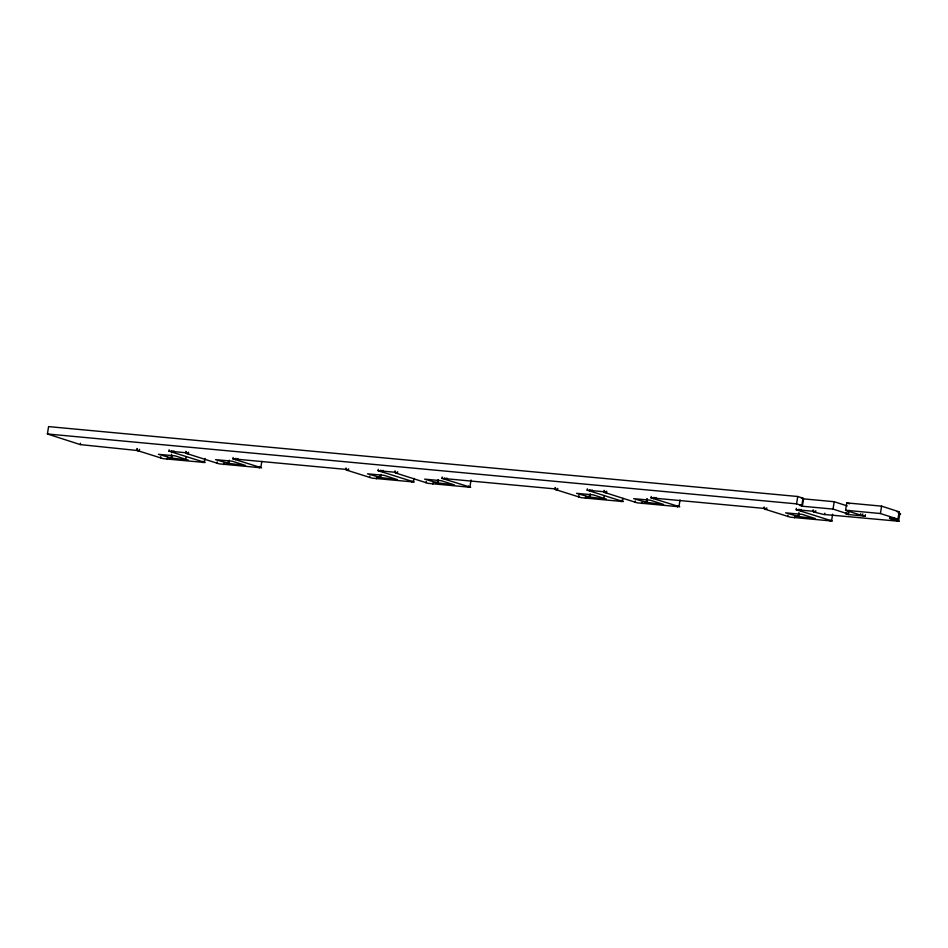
<?xml version="1.0" encoding="UTF-8"?>
<svg xmlns="http://www.w3.org/2000/svg" width="948" height="948" viewBox="0 0 948 948"><rect width="100%" height="100%" fill="white"/><g stroke="black" fill="none" stroke-linecap="round" stroke-linejoin="round"><path stroke-width="1.42" d="M139.581 449.328L139.356 450.715L80.284 444.6L47.4 433.971L48.585 426.6L797.742 496.503L803.003 498.21L801.818 505.58L799.804 504.917M80.284 444.6L80.497 443.214M136.725 449.862L136.95 448.487M169.218 449.779L168.993 451.165L205.159 462.529L163.092 458.654L137.27 450.525L137.484 449.139M160.508 458.026L160.722 456.652M167.31 459.27L167.606 457.434M171.624 452.018L171.849 450.632M171.007 457.908L158.399 454.305L175.131 455.87L188.273 460.124L168.922 457.706L171.007 457.908L171.6 454.222M171.552 458.559L171.944 456.106M173.721 452.208L173.946 450.821M188.581 452.196L188.356 453.571L185.725 452.729L185.95 451.343M233.125 457.457L232.9 458.844L261.577 467.838L219.071 463.833L186.258 453.381L186.483 451.995M185.642 459.27L186.045 456.817M202.86 462.588L203.073 461.202M204.413 462.126L204.993 458.441M216.95 463.299L217.175 461.913M223.764 464.544L223.989 463.157M228.16 463.24L215.54 459.638L232.272 461.202L245.425 465.456L226.062 463.039L228.16 463.24L228.551 460.775M228.693 463.892L229.286 460.207M235.531 459.685L235.756 458.311M237.616 459.887L237.841 458.5M259.302 467.85L259.527 466.475M260.854 467.4L261.814 461.403M348.651 468.845L348.426 470.22L345.795 469.379L346.02 467.992M378.288 469.296L378.062 470.67L414.229 482.034L372.161 478.159L346.34 470.03L346.553 468.644M369.566 477.543L369.791 476.157M376.38 478.776L376.605 477.401M380.693 471.523L380.918 470.137M380.077 477.413L367.469 473.81L384.189 475.375L397.342 479.629L377.991 477.211L380.077 477.413L380.48 474.96M380.622 478.065L381.214 474.379M382.791 471.713L383.004 470.338M397.639 471.701L397.425 473.088L394.795 472.234L395.02 470.848M442.195 476.963L441.969 478.349L470.682 487.308L428.141 483.338L395.328 472.886L395.553 471.512M411.93 482.094L412.072 481.169M413.47 481.631L413.992 478.408M426.019 482.805L426.245 481.43M432.833 484.049L433.058 482.662M437.229 482.745L424.609 479.143L441.341 480.707L454.495 484.961L435.132 482.544L437.229 482.745L437.621 480.292M437.763 483.397L438.355 479.712M444.6 479.202L444.825 477.816M446.686 479.392L446.911 478.017M468.371 487.367L468.596 485.98M469.924 486.905L471.026 479.996M557.72 488.35L557.495 489.737L554.864 488.884L555.09 487.497M587.357 488.801L587.132 490.175L623.263 501.599L581.231 497.676L555.409 489.535L555.623 488.161M578.636 497.048L578.932 495.2M585.449 498.293L585.745 496.444M589.763 491.028L589.988 489.654M589.146 496.918L576.538 493.327L593.258 494.88L606.412 499.134L587.061 496.728L589.146 496.918L589.538 494.465M589.692 497.57L590.284 493.884M591.86 491.23L592.073 489.843M606.708 491.206L606.495 492.593L603.864 491.739L604.077 490.365M651.264 496.479L651.039 497.854L679.752 506.813L637.21 502.843L604.397 492.391L604.623 491.017M603.781 498.281L604.172 495.828M620.987 501.611L621.213 500.224M622.54 501.148L622.99 498.375M635.089 502.31L635.314 500.935M641.903 503.554L642.116 502.179M646.299 502.25L633.679 498.66L650.411 500.212L663.564 504.466L644.202 502.061L646.299 502.25L646.88 498.565M646.832 502.902L647.425 499.217M653.67 498.707L653.883 497.321M655.755 498.897L655.98 497.522M677.441 506.872L677.595 505.948M678.993 506.41L680.024 499.963M766.79 507.855L766.565 509.242L763.934 508.389L764.159 507.014M796.427 508.306L796.202 509.692L832.368 521.056L790.3 517.181L764.479 509.052L764.692 507.666M787.705 516.553L787.93 515.179M801.818 505.58L796.557 503.874L797.742 496.503M794.519 517.798L794.744 516.411M798.832 510.545L799.057 509.159M798.216 516.423L785.608 512.832L802.328 514.397L815.481 518.639L796.13 516.233L798.216 516.423L798.809 512.738M798.761 517.087L799.354 513.401M800.93 510.735L801.143 509.349M848.448 510.688L847.927 513.911L833.031 509.088L802.364 506.232L803.549 498.861L802.553 498.541M815.778 510.723L815.564 512.098L812.934 511.245L813.147 509.87M889.805 517.016L889.591 518.402L899.379 521.305L823.397 514.409L813.467 511.908L813.692 510.522M824.63 514.551L824.855 513.176M830.057 521.116L830.211 520.191M833.031 509.088L834.204 501.717L803.549 498.861M831.609 520.653L832.64 514.207M865.417 514.74L865.192 516.127L860.476 515.084L845.569 510.261L846.754 502.89L881.593 506.149L899.131 511.813L897.946 519.184L889.591 518.402M865.192 516.127L848.472 514.563L845.841 513.721L846.066 512.335M848.472 514.563L849.135 510.415M860.476 515.084L860.701 513.697M862.562 515.274L862.787 513.899M897.946 519.184L880.419 513.52L881.593 506.149M892.222 519.255L892.435 517.869M894.308 519.445L894.533 518.07M897.116 521.317L897.329 519.931M898.657 520.855L899.842 513.484L898.206 512.951M899.344 514.017L900.6 513.887L899.842 513.484M803.003 498.21L801.404 498.174M897.045 511.612L899.131 511.813M47.4 433.971L796.557 503.874M845.569 510.261L880.419 513.52M845.841 513.721L847.927 513.911M168.993 451.165L185.725 452.729M378.062 470.67L394.795 472.234M587.132 490.175L603.864 491.739M796.202 509.692L812.934 511.245M186.258 453.381L188.356 453.571M395.328 472.886L397.425 473.088M604.397 492.391L606.495 492.593M813.467 511.908L815.564 512.098M232.9 458.844L345.795 469.379M441.969 478.349L554.864 488.884M651.039 497.854L763.934 508.389M137.27 450.525L139.356 450.715M346.34 470.03L348.426 470.22M555.409 489.535L557.495 489.737M764.479 509.052L766.565 509.242M846.754 502.89L849.55 503.791M834.204 501.717L847.251 505.936M799.733 505.379L802.364 506.232"/></g></svg>
